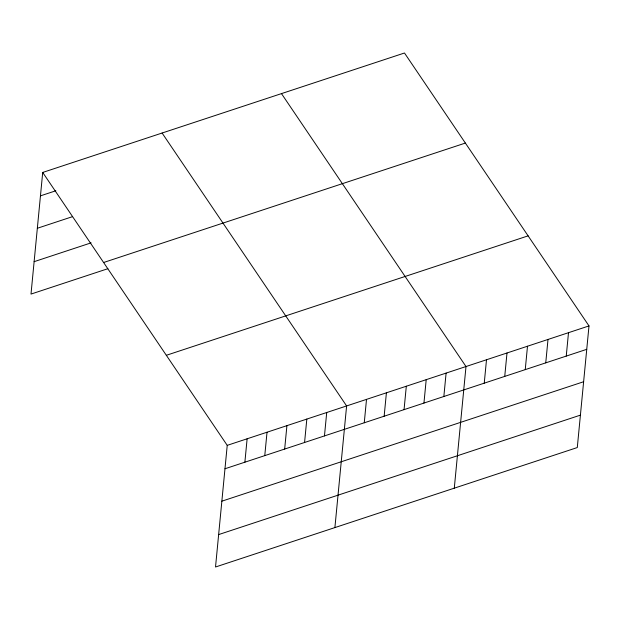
<?xml version="1.0" encoding="UTF-8"?>
<svg xmlns="http://www.w3.org/2000/svg" width="620" height="620" viewBox="0 0 620 620"><rect width="100%" height="100%" fill="white"/><g stroke="black" fill="none" stroke-linecap="round" stroke-linejoin="round"><path stroke-width="0.93" d="M42.71 172.445L227.23 445.361L215.52 566.998L577.29 447.555L589 325.919L404.48 53.002L42.71 172.445L31 294.082L107.872 268.7M244.877 462.202L247.124 438.789M264.771 455.63L267.026 432.225M284.665 449.058L286.921 425.653M304.567 442.494L306.822 419.081M324.462 435.922L326.717 412.517M334.901 527.581L346.611 405.945L162.099 133.029M364.258 422.786L366.513 399.373M384.152 416.214L386.407 392.809M404.054 409.642L406.309 386.237M423.948 403.078L426.204 379.665M443.85 396.506L446.098 373.101M454.289 488.165L466 366.529L281.48 93.612M484.243 383.168L486.499 359.763M504.742 376.394L506.997 352.989M525.249 369.629L527.496 346.224M545.747 362.863L548.003 339.45M566.246 356.089L568.501 332.684M40.455 195.85L55.831 190.774M37.34 228.269L72.61 216.62M34.123 261.671L91.101 242.854M103.602 262.508L465.372 143.065M166.338 355.299L528.108 235.856M227.23 445.361L589 325.919M224.975 468.767L586.745 349.324M221.851 501.185L583.621 381.742M218.643 534.587L580.405 415.137"/></g></svg>
